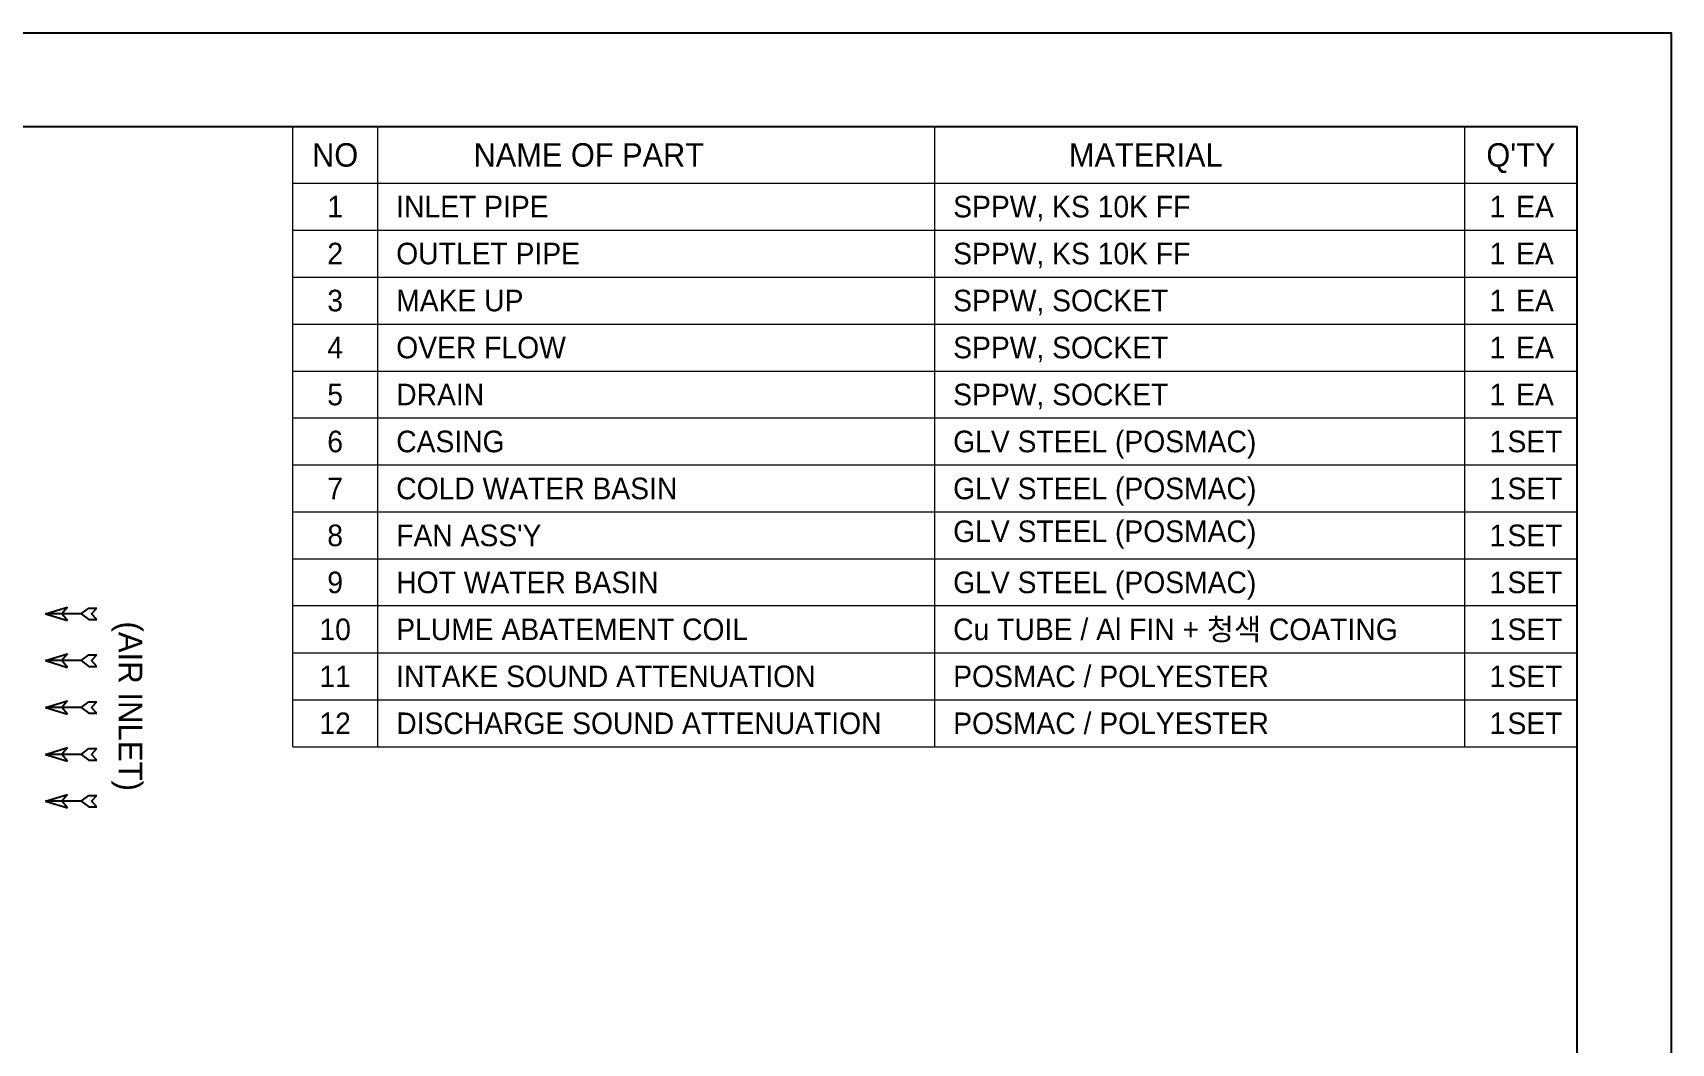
# Model space of a CAD drawing. Header units: millimetres. Extents: x -662582 to 33115, y -140469 to 24125.
# Drawn here: x 20259 to 33115, y 16197 to 24125 of the extents above; entities that cross this region are included whole.
import ezdxf
from ezdxf.enums import TextEntityAlignment as Align

# ---------------------------------------------------------------- set-up
doc = ezdxf.new("R2010")
doc.units = ezdxf.units.MM
for name, color, linetype in [('냉각탑_box', 1, 'Continuous'), ('냉각탑_dim', 1, 'Continuous'), ('냉각탑_form', 1, 'Continuous'), ('냉각탑_text', 3, 'Continuous')]:
    doc.layers.add(name, color=color, linetype=linetype)
doc.styles.add('돋움', font='Dotum.ttf')

# ---------------------------------------------------------------- blocks, each defined once
blk = doc.blocks.new('화살표 IN OUT')
at = {"layer": '냉각탑_dim'}
for p, q in [((-323, 43), (-384, 43)), ((-343, 0), (-384, 43)), ((-384, -43), (-343, 0)), ((-266, 0), (-323, 43)), ((-266, 0), (-323, -43)), ((-266, 0), (0, 0)), ((-163, 50), (-122, 0)), ((0, 0), (-163, 50)), ((-163, -50), (-122, 0)), ((0, 0), (-163, -50)), ((-323, -43), (-384, -43))]:
    blk.add_line(p, q, dxfattribs=at)

msp = doc.modelspace()

# ---------------------------------------------------------------- linework, layer by layer
at = {"layer": 'Defpoints'}
msp.add_lwpolyline([(2148.9, 24125), (33114.7, 24125), (33114.7, 2227.8), (2148.9, 2227.8)], close=True, dxfattribs=at)
at = {"layer": '냉각탑_box', "lineweight": 20}
for p, q in [((22300.2, 18522.9), (22300.2, 23387.7)), ((22300.2, 23387.7), (32377.4, 23387.7)), ((22963.6, 23387.7), (22963.6, 18522.9)), ((27333.5, 23387.7), (27333.5, 18522.9)), ((31492.9, 23387.7), (31492.9, 18522.9)), ((32377.4, 23387.7), (32377.4, 19628.5)), ((22300.2, 22945.5), (32377.4, 22945.5)), ((22300.2, 22576.9), (32377.4, 22576.9)), ((22300.2, 22208.4), (32377.4, 22208.4)), ((22300.2, 21839.8), (32377.4, 21839.8)), ((22300.2, 21471.3), (32377.4, 21471.3)), ((22300.2, 21102.7), (32377.4, 21102.7)), ((22300.2, 20734.2), (32377.4, 20734.2)), ((22300.2, 20365.6), (32377.4, 20365.6)), ((22300.2, 19997.1), (32377.4, 19997.1)), ((32377.4, 19628.5), (22300.2, 19628.5)), ((22300.2, 19260), (32377.4, 19260)), ((22300.2, 18891.4), (32377.4, 18891.4)), ((22300.2, 18522.9), (32377.4, 18522.9))]:
    msp.add_line(p, q, dxfattribs=at)
at = {"layer": '냉각탑_form'}
msp.add_lwpolyline([(2886.2, 23387.7), (2886.2, 2965.1), (32377.4, 2965.1), (32377.4, 23387.7)], close=True, dxfattribs=at)

# ---------------------------------------------------------------- block references
at = {"layer": '냉각탑_dim', "lineweight": 20, "xscale": -1.04999997375291, "yscale": 1.04999997374806, "zscale": 1.04999997375}
for p in [(20360, 19566.2), (20360, 19198.7), (20360, 18831.2), (20360, 18463.7), (20360, 18096.2)]:
    msp.add_blockref('화살표 IN OUT', p, dxfattribs=at)

# ---------------------------------------------------------------- texts
at = {"layer": '냉각탑_text', "lineweight": 20, "style": '돋움'}
for s, height, p in [('NO', 184.27, (22631.9, 23166.6)), ('NAME OF PART', 184.275, (24622.1, 23166.6)), ('MATERIAL', 184.27, (28992, 23166.6)), ("Q'TY", 184.27, (31935.2, 23166.6)), ('1', 169.5, (22631.9, 22761.2)), ('1', 169.5, (31750.9, 22761.2)), ('EA', 169.53, (32045.7, 22761.2)), ('2', 169.5, (22631.9, 22392.7)), ('1', 169.5, (31750.9, 22392.7)), ('EA', 169.53, (32045.7, 22392.7)), ('3', 169.5, (22631.9, 22024.1)), ('1', 169.5, (31750.9, 22024.1)), ('EA', 169.53, (32045.7, 22024.1)), ('4', 169.5, (22631.9, 21655.6)), ('1', 169.5, (31750.9, 21655.6)), ('EA', 169.53, (32045.7, 21655.6)), ('5', 169.5, (22631.9, 21287)), ('1', 169.5, (31750.9, 21287)), ('EA', 169.53, (32045.7, 21287)), ('6', 169.5, (22631.9, 20918.5)), ('1', 169.5, (31750.9, 20918.5)), ('SET', 169.53, (32045.7, 20918.5)), ('7', 169.5, (22631.9, 20549.9)), ('1', 169.5, (31750.9, 20549.9)), ('SET', 169.53, (32045.7, 20549.9)), ('8', 169.5, (22631.9, 20181.4)), ('1', 169.5, (31750.9, 20181.4)), ('SET', 169.53, (32045.7, 20181.4)), ('9', 169.5, (22631.9, 19812.8)), ('1', 169.5, (31750.9, 19812.8)), ('SET', 169.53, (32045.7, 19812.8)), ('10', 169.53, (22631.9, 19444.3)), ('1', 169.5, (31750.9, 19444.3)), ('SET', 169.53, (32045.7, 19444.3)), ('11', 169.53, (22631.9, 19075.7)), ('1', 169.5, (31750.9, 19075.7)), ('SET', 169.53, (32045.7, 19075.7)), ('12', 169.53, (22631.9, 18707.2)), ('1', 169.5, (31750.9, 18707.2)), ('SET', 169.53, (32045.7, 18707.2))]:
    msp.add_text(s, height=height, dxfattribs=at).set_placement(p, align=Align.MIDDLE_CENTER)
for s, height, p in [('INLET PIPE', 169.53, (23111, 22761.2)), ('SPPW, KS 10K FF', 169.533, (27481, 22761.2)), ('OUTLET PIPE', 169.533, (23111, 22392.7)), ('SPPW, KS 10K FF', 169.533, (27481, 22392.7)), ('SPPW, SOCKET', 169.533, (27481, 22024.1)), ('MAKE UP', 169.53, (23111, 22024.1)), ('OVER FLOW', 169.53, (23111, 21655.6)), ('SPPW, SOCKET', 169.533, (27481, 21655.6)), ('DRAIN', 169.53, (23111, 21287)), ('SPPW, SOCKET', 169.533, (27481, 21287)), ('CASING', 169.53, (23111, 20918.5)), ('GLV STEEL (POSMAC)', 169.533, (27481, 20918.5)), ('COLD WATER BASIN', 169.533, (23111, 20549.9)), ('GLV STEEL (POSMAC)', 169.533, (27481, 20549.9)), ("FAN ASS'Y", 169.53, (23111, 20181.4)), ('GLV STEEL (POSMAC)', 169.533, (27481, 20213.8)), ('HOT WATER BASIN', 169.533, (23111, 19812.8)), ('GLV STEEL (POSMAC)', 169.533, (27481, 19812.8)), ('Cu TUBE / Al FIN + 청색 COATING', 169.533, (27481, 19444.3)), ('PLUME ABATEMENT COIL', 169.533, (23111, 19444.3)), ('INTAKE SOUND ATTENUATION', 169.533, (23111, 19075.7)), ('POSMAC / POLYESTER', 169.533, (27481, 19075.7)), ('DISCHARGE SOUND ATTENUATION', 169.533, (23111, 18707.2)), ('POSMAC / POLYESTER', 169.533, (27481, 18707.2))]:
    msp.add_text(s, height=height, dxfattribs=at).set_placement(p, align=Align.MIDDLE_LEFT)
msp.add_text('(AIR INLET)', height=186.667, rotation=270, dxfattribs=at).set_placement((21025.9, 18841.3), align=Align.MIDDLE_CENTER)

doc.saveas('drawing.dxf')
